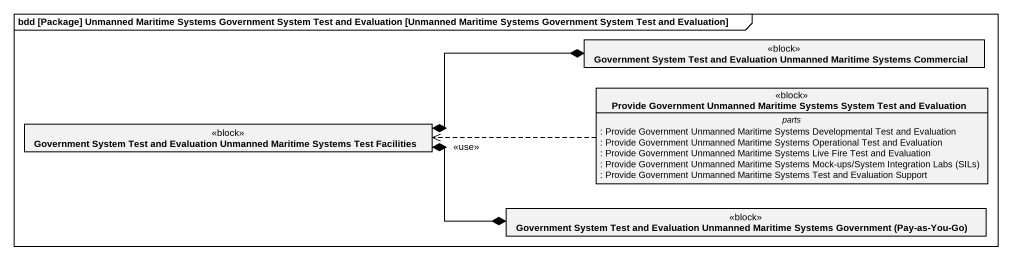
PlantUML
@startuml
mainframe bdd [Package] Unmanned Maritime Systems Government System Test and Evaluation [Unmanned Maritime Systems Government System Test and Evaluation]
hide circle
hide empty members
class "Government System Test and Evaluation Unmanned Maritime Systems Commercial" as Government_System_Test_and <<block>>
class "Provide Government Unmanned Maritime Systems System Test and Evaluation" as Provide_Government_Unmanned <<block>> {
  -- parts --
  : Provide Government Unmanned Maritime Systems Developmental Test and Evaluation
  : Provide Government Unmanned Maritime Systems Operational Test and Evaluation
  : Provide Government Unmanned Maritime Systems Live Fire Test and Evaluation
  {field} : Provide Government Unmanned Maritime Systems Mock-ups/System Integration Labs (SILs)
  : Provide Government Unmanned Maritime Systems Test and Evaluation Support
}
class "Government System Test and Evaluation Unmanned Maritime Systems Test Facilities" as Government_System_Test_and_2 <<block>>
class "Government System Test and Evaluation Unmanned Maritime Systems Government (Pay-as-You-Go)" as Government_System_Test_and_3 <<block>>
Provide_Government_Unmanned .left.> Government_System_Test_and_2 : <<use>>
Government_System_Test_and_2 *-right-* Government_System_Test_and
Government_System_Test_and_2 *-right-* Government_System_Test_and_3
@enduml
